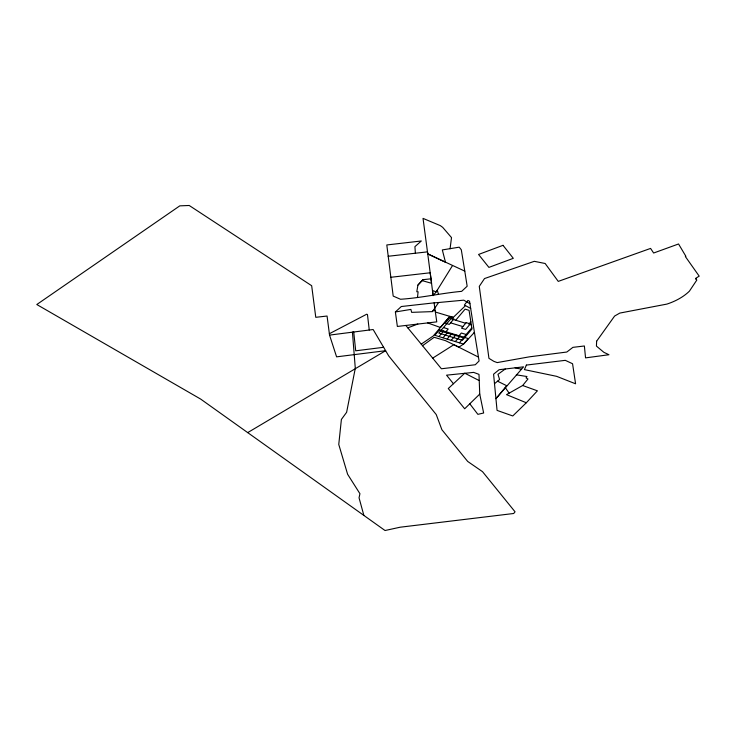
<?xml version="1.0" encoding="UTF-8"?>
<svg xmlns="http://www.w3.org/2000/svg" width="736" height="736" viewBox="0 0 736 736"><rect width="100%" height="100%" fill="white"/><g stroke="black" fill="none" stroke-linecap="round" stroke-linejoin="round"><path stroke-width="1.1" d="M417.505 297.344L418.103 291.76L416.788 291.778L417.928 285.071L422.961 279.698L430.983 278.806M450.073 248.805L451.508 237.59L442.704 227.36L440.312 225.621L423.025 218.38L427.745 253.892L464.784 271.124L467.158 286.221L461.665 291.346C441.177 293.222 421.158 297.933 400.494 299.258L393.19 296.084L386.805 244.959L421.314 240.985L414.92 246.661L415.38 253.221M452.511 265.576L436.209 291.87L433.127 295.587L427.487 251.868L388.148 256.266M395.388 311.972L401.304 306.526L434.093 302.864L436.761 321.862L397.357 326.444L395.388 311.972L410.9 309.414L411.654 312.358L432.464 311.604L433.283 310.353L435.206 310.748M432.464 311.604L438.601 302.514L463.772 300.168L469.936 303.747L474.426 332.368L463.698 343.97L458.942 347.162L445.464 340.648L434.139 337.3L422.538 345.718L405.812 325.432M522.661 385.508L537.409 390.825L526.323 402.758L506.515 394.634L522.661 385.508L527.97 378.994L526.065 377.89L526.976 376.528L516.341 374.826M494.491 383.695L497.545 381.193L506.736 385.747L495.908 398.691L523.554 366.85L499.109 369.711L493.589 374.192L497.058 410.384L512.771 415.96L526.323 402.758M470.69 308.458L465.511 305.624L453.256 317.4L449.843 316.37L433.219 335.993L421.259 344.108M438.941 336.573L443.624 331.044M445.317 332.442L448.224 329.01L443.468 327.557M455.713 320.234L465.115 309.138L469.062 310.344L471.978 328.974L462.392 340.28L438.785 333.077L450.91 318.771L465.676 323.279M443.035 337.824L447.718 332.295M447.138 339.075L451.821 333.546M451.232 340.326L455.915 334.797M458.519 336.343L461.334 333.012L466.182 334.494M470.856 321.779L468.832 324.171L471.353 324.935M455.336 341.578L460.018 336.048M471.804 327.851L463.395 337.778L440.533 331.025M459.43 342.829L464.112 337.3M449.843 316.37L440.422 327.483L427.644 322.911M417.928 285.071L422.961 279.698M478.998 380.475L464.756 373.198L448.279 388.534L464.683 408.774L479.743 394.091L478.998 374.376L473.653 372.388L446.559 375.176L453.431 383.741M497.545 381.193L499.588 379.509L497.959 374.339L505.246 368.994M473.542 333.316L474.472 332.654L479.09 360.971L475.309 364.743L441.407 368.773L422.538 345.718M432.464 358.276L453.873 344.706L478.446 357.089M247.701 432.612L385.627 350.695L373.152 329.526L329.544 335.101L327.06 316.029L315.772 317.308L311.668 285.715L189.207 205.482L179.786 205.859L36.8 304.52L200.716 399.114L385.038 530.518L400.136 527.215L513.682 513.498L515.053 511.814L482.531 471.684L467.682 461.435L441.894 429.723L436.236 414.561L388.691 355.902L385.627 350.695L336.591 356.85L329.544 335.101M329.36 333.739L366.73 314.198L367.466 314.557L369.251 330.032M407.808 327.86L417.809 324.042M383.622 347.3L355.709 350.805L353.731 332.019L352.434 332.175L355.295 368.313L346.619 412.298L341.394 419.437L338.762 444.452L347.613 474.269L359.932 493.7L359.048 497.821L363.869 515.421M390.724 277.297L430.192 272.78L431.572 283.296L422.114 280.6M434.093 302.864L438.601 302.514M515.117 367.844L521.336 369.159M435.381 312.036L453.256 317.4M450.579 322.846L462.87 326.6M427.745 253.892L445.473 262.246L442.327 249.918L459.227 247.176L461.297 249.752L464.784 271.124M465.511 305.624L464.37 305.044L467.903 300.463L469.54 301.245L469.936 303.747M469.78 403.797L477.876 414.35L483.644 412.997L479.743 394.091M505.255 387.513L509.11 393.162M438.463 294.4L437.294 290.131L436.209 291.87L432.483 290.508L433.127 295.587M596.629 341.191L596.436 346.086L603.805 352.277L608.948 354.734L585.552 357.88L584.375 345.984L572.902 347.355L566.812 352.029L529.184 356.868L497.186 362.59L493.865 361.358L488.934 358.331L479.274 286.378L484.509 278.558L534.299 261.326L545.155 263.497L558.256 281.391L650.578 248.418L653.642 253.018L678.555 243.975L685.897 256.34L685.345 256.533L699.2 276.147L695.768 278.282L696.182 278.594L695.594 278.926L696.817 280.057L689.411 291.171A51.787 32.936 -5.8 0 1 666.88 304.097L619.786 313.085L614.606 316.057L596.629 341.191M526.378 365.084L524.409 369.619L556.618 376.335L575.58 383.796L572.562 363.74L565.285 360.336L526.378 365.084M439.53 329.792L434.847 335.322L463.533 344.08L468.206 338.56L439.53 329.792M449.825 317.639L445.142 323.159L449.245 324.41L453.928 318.89L449.825 317.639M466.219 322.644L461.536 328.173L465.63 329.424L470.313 323.895L466.219 322.644M503.01 245.327L478.556 254.463L488.906 267.389L513.305 258.327L503.01 245.327"/></g></svg>
